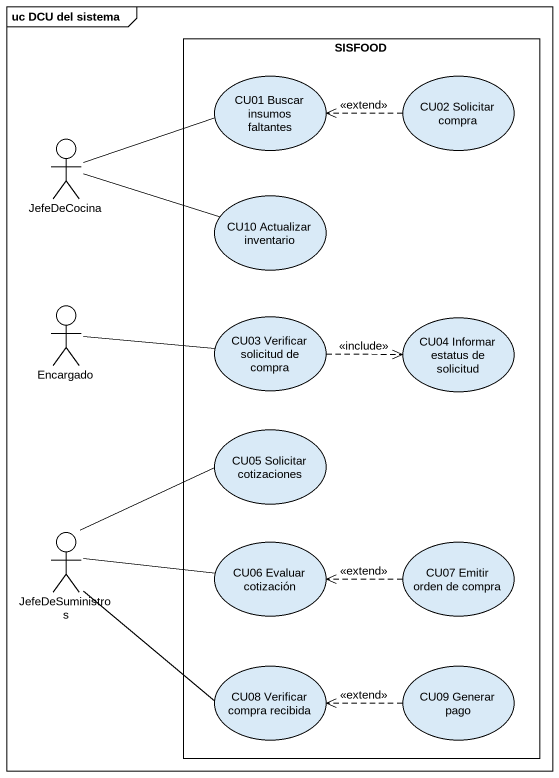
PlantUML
@startuml
mainframe uc DCU del sistema
rectangle SISFOOD {
  usecase "CU01 Buscar insumos faltantes" as CU01_Buscar_insumos
  usecase "CU02 Solicitar compra" as CU02_Solicitar_compra
  usecase "CU10 Actualizar inventario" as CU10_Actualizar_inventario
  usecase "CU03 Verificar solicitud de compra" as CU03_Verificar_solicitud_de
  usecase "CU04 Informar estatus de solicitud" as CU04_Informar_estatus_de
  usecase "CU05 Solicitar cotizaciones" as CU05_Solicitar_cotizaciones
  usecase "CU06 Evaluar cotización" as CU06_Evaluar_cotización
  usecase "CU07 Emitir orden de compra" as CU07_Emitir_orden_de_compra
  usecase "CU08 Verificar compra recibida" as CU08_Verificar_compra
  usecase "CU09 Generar pago" as CU09_Generar_pago
}
actor JefeDeCocina
actor Encargado
actor JefeDeSuministros
CU02_Solicitar_compra .left.> CU01_Buscar_insumos : <<extend>>
JefeDeCocina -right- CU01_Buscar_insumos
JefeDeCocina -right- CU10_Actualizar_inventario
Encargado -right- CU03_Verificar_solicitud_de
CU03_Verificar_solicitud_de .right.> CU04_Informar_estatus_de : <<include>>
JefeDeSuministros -right- CU05_Solicitar_cotizaciones
JefeDeSuministros -right- CU06_Evaluar_cotización
JefeDeSuministros -- CU08_Verificar_compra
CU07_Emitir_orden_de_compra .left.> CU06_Evaluar_cotización : <<extend>>
CU09_Generar_pago .left.> CU08_Verificar_compra : <<extend>>
@enduml
